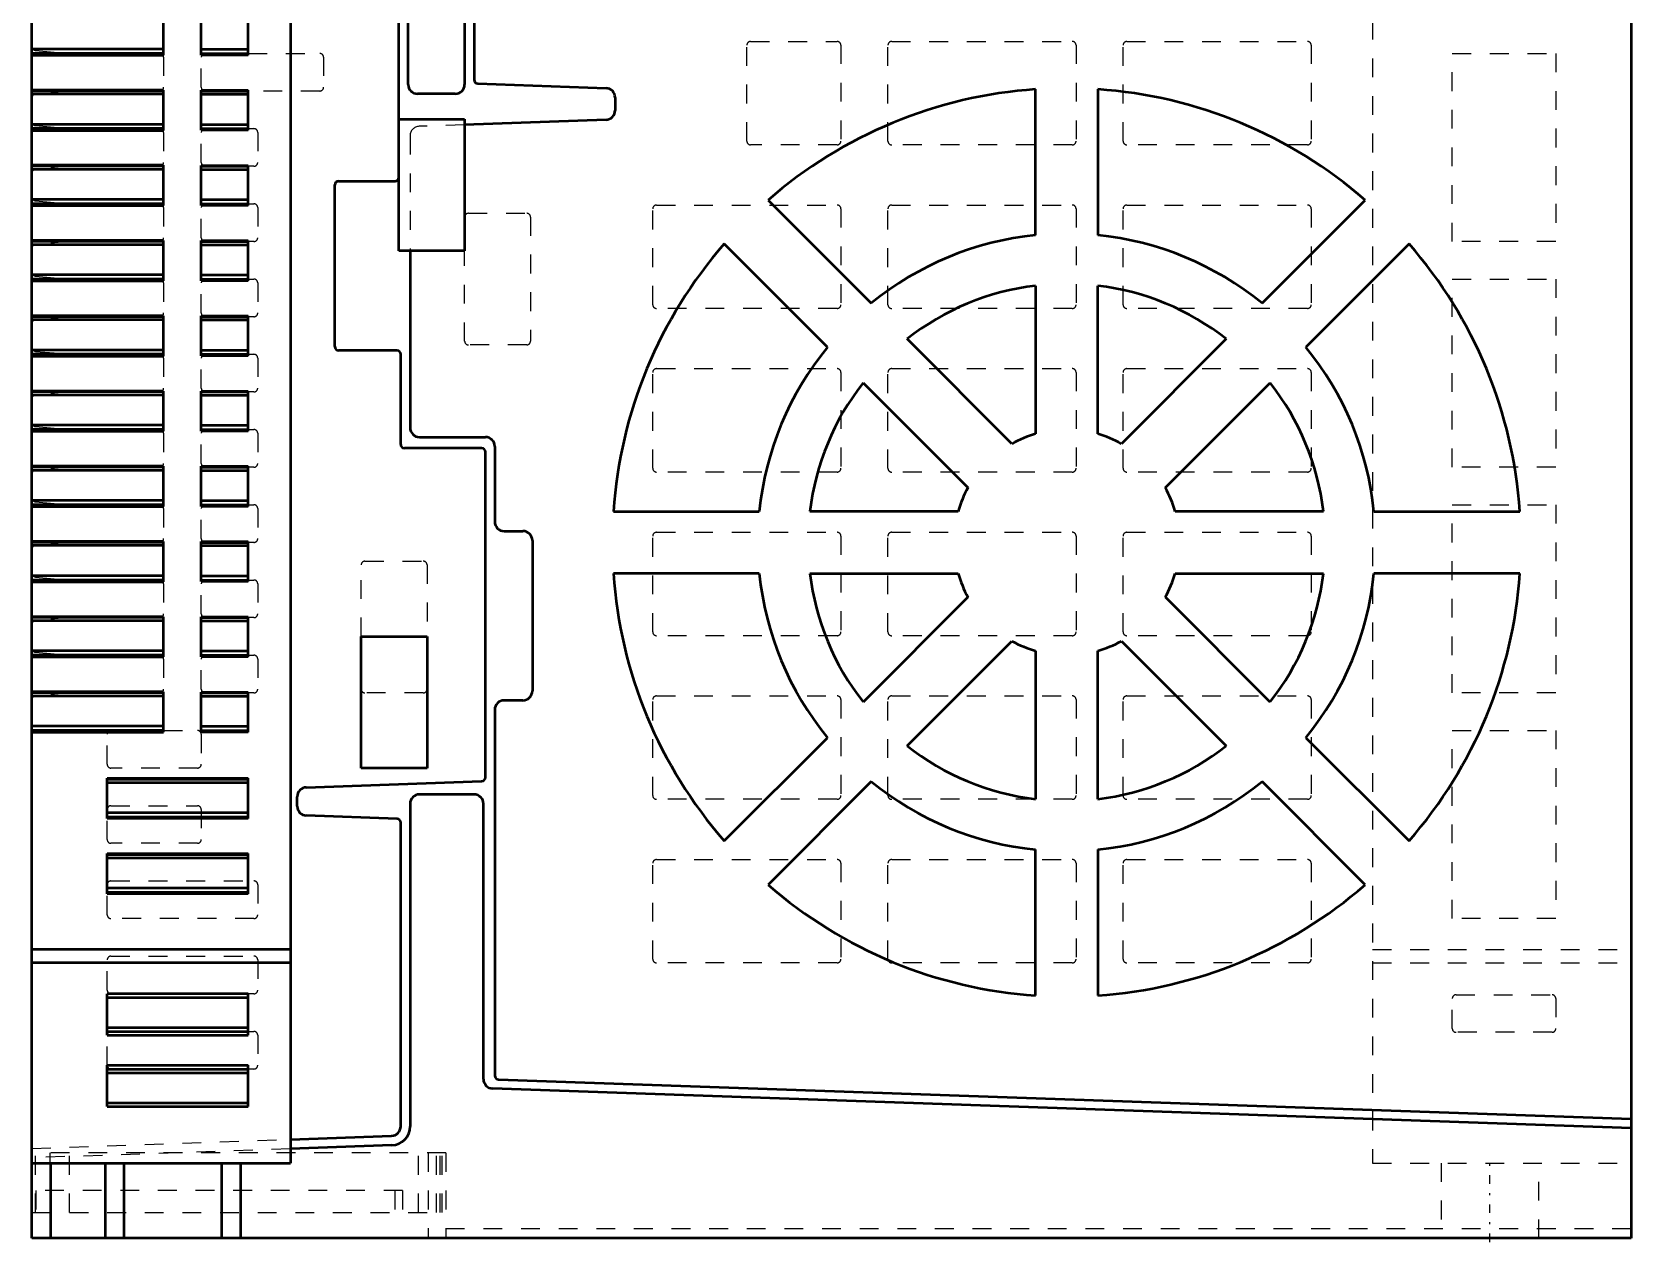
# Model space of a CAD drawing. Header units: millimetres. Extents: x 0 to 305, y 0 to 394.
# Drawn here: x 3.9 to 88.9, y 0 to 64.3 of the extents above; entities that cross this region are included whole.
import ezdxf

# ---------------------------------------------------------------- set-up
doc = ezdxf.new("R2010")
doc.units = ezdxf.units.MM
doc.linetypes.add('Center', pattern=[1.5, 0.45, -0.5, 0.05, -0.5])
doc.linetypes.add('Dashed', pattern=[2, 1, -1])
for name, color, linetype, lineweight in [('AM_4', 7, 'Continuous', 50), ('AM_6', 2, 'Continuous', 35), ('AM_7', 7, 'Center', 25), ('AM_9', 6, 'Dashed', 25)]:
    doc.layers.add(name, color=color, linetype=linetype, lineweight=lineweight)

# ---------------------------------------------------------------- blocks, each defined once
blk = doc.blocks.new('2_MDDLN45SF_5_in_MDDLN45SF_1100')
at = {"layer": 'AM_4'}
for p, q in [((3.866, 0.2), (3.866, 153.5)), ((88.866, 145.3), (88.866, 0.2)), ((17.603, 100.934), (17.603, 4.2)), ((23.866, 61.55), (23.866, 72.354)), ((23.366, 52.7), (23.366, 71.964)), ((26.866, 71.55), (26.866, 61.55)), ((27.366, 70.85), (27.366, 61.793)), ((10.866, 63.108), (10.866, 65.25)), ((12.866, 63.114), (12.866, 65.245)), ((15.366, 63.114), (15.366, 65.245)), ((10.866, 63.428), (3.866, 63.428)), ((10.866, 63.2), (3.866, 63.2)), ((3.866, 63.108), (10.866, 63.108)), ((12.866, 63.428), (15.366, 63.428)), ((12.866, 63.2), (15.366, 63.2)), ((15.366, 63.114), (12.866, 63.114)), ((10.866, 61.25), (3.866, 61.25)), ((10.866, 59.108), (10.866, 61.25)), ((12.866, 59.114), (12.866, 61.245)), ((12.866, 61.245), (15.366, 61.245)), ((15.366, 59.114), (15.366, 61.245)), ((27.559, 61.593), (34.384, 61.355)), ((57.216, 53.537), (57.216, 61.294)), ((60.516, 61.294), (60.516, 53.537)), ((10.866, 61.2), (3.866, 61.2)), ((10.866, 61.028), (3.866, 61.028)), ((12.866, 61.2), (15.366, 61.2)), ((12.866, 61.028), (15.366, 61.028)), ((26.366, 61.05), (24.366, 61.05)), ((34.866, 60.855), (34.866, 60.17)), ((23.366, 59.7), (26.866, 59.7)), ((26.866, 59.7), (26.866, 52.7)), ((34.384, 59.67), (26.866, 59.408)), ((10.866, 59.428), (3.866, 59.428)), ((10.866, 59.2), (3.866, 59.2)), ((3.866, 59.108), (10.866, 59.108)), ((12.866, 59.428), (15.366, 59.428)), ((12.866, 59.2), (15.366, 59.2)), ((15.366, 59.114), (12.866, 59.114)), ((10.866, 57.25), (3.866, 57.25)), ((10.866, 57.2), (3.866, 57.2)), ((10.866, 57.028), (3.866, 57.028)), ((10.866, 55.108), (10.866, 57.25)), ((12.866, 55.114), (12.866, 57.245)), ((12.866, 57.245), (15.366, 57.245)), ((12.866, 57.2), (15.366, 57.2)), ((12.866, 57.028), (15.366, 57.028)), ((15.366, 55.114), (15.366, 57.245)), ((19.966, 47.61), (19.966, 56.21)), ((20.166, 56.41), (23.166, 56.41)), ((10.866, 55.428), (3.866, 55.428)), ((12.866, 55.428), (15.366, 55.428)), ((42.996, 55.403), (48.481, 49.919)), ((69.251, 49.919), (74.736, 55.403)), ((10.866, 55.2), (3.866, 55.2)), ((3.866, 55.108), (10.866, 55.108)), ((12.866, 55.2), (15.366, 55.2)), ((15.366, 55.114), (12.866, 55.114)), ((10.866, 53.25), (3.866, 53.25)), ((10.866, 53.2), (3.866, 53.2)), ((10.866, 53.028), (3.866, 53.028)), ((10.866, 51.108), (10.866, 53.25)), ((12.866, 51.114), (12.866, 53.245)), ((12.866, 53.245), (15.366, 53.245)), ((12.866, 53.2), (15.366, 53.2)), ((12.866, 53.028), (15.366, 53.028)), ((15.366, 51.114), (15.366, 53.245)), ((46.148, 47.585), (40.663, 53.07)), ((77.07, 53.07), (71.585, 47.585)), ((26.866, 52.7), (23.366, 52.7)), ((23.966, 52.7), (23.966, 43.3)), ((10.866, 51.428), (3.866, 51.428)), ((10.866, 51.2), (3.866, 51.2)), ((3.866, 51.108), (10.866, 51.108)), ((12.866, 51.428), (15.366, 51.428)), ((12.866, 51.2), (15.366, 51.2)), ((15.366, 51.114), (12.866, 51.114)), ((57.216, 50.851), (57.216, 42.969)), ((60.516, 42.969), (60.516, 50.851)), ((10.866, 49.25), (3.866, 49.25)), ((10.866, 49.2), (3.866, 49.2)), ((10.866, 49.028), (3.866, 49.028)), ((10.866, 47.108), (10.866, 49.25)), ((12.866, 47.114), (12.866, 49.245)), ((12.866, 49.245), (15.366, 49.245)), ((12.866, 49.2), (15.366, 49.2)), ((12.866, 49.028), (15.366, 49.028)), ((15.366, 47.114), (15.366, 49.245)), ((55.954, 42.446), (50.381, 48.019)), ((67.352, 48.019), (61.779, 42.446)), ((10.866, 47.428), (3.866, 47.428)), ((10.866, 47.2), (3.866, 47.2)), ((3.866, 47.108), (10.866, 47.108)), ((12.866, 47.428), (15.366, 47.428)), ((12.866, 47.2), (15.366, 47.2)), ((15.366, 47.114), (12.866, 47.114)), ((23.266, 47.41), (20.166, 47.41)), ((23.466, 42.41), (23.466, 47.21)), ((10.866, 45.25), (3.866, 45.25)), ((10.866, 45.2), (3.866, 45.2)), ((10.866, 43.108), (10.866, 45.25)), ((12.866, 43.114), (12.866, 45.245)), ((12.866, 45.245), (15.366, 45.245)), ((12.866, 45.2), (15.366, 45.2)), ((15.366, 43.114), (15.366, 45.245)), ((48.047, 45.686), (53.62, 40.112)), ((64.112, 40.112), (69.685, 45.686)), ((10.866, 45.028), (3.866, 45.028)), ((12.866, 45.028), (15.366, 45.028)), ((10.866, 43.428), (3.866, 43.428)), ((12.866, 43.428), (15.366, 43.428)), ((10.866, 43.2), (3.866, 43.2)), ((3.866, 43.108), (10.866, 43.108)), ((12.866, 43.2), (15.366, 43.2)), ((15.366, 43.114), (12.866, 43.114)), ((24.466, 42.8), (27.966, 42.8)), ((27.766, 42.21), (23.666, 42.21)), ((27.966, 24.7), (27.966, 42.01)), ((28.466, 42.3), (28.466, 38.3)), ((10.866, 41.25), (3.866, 41.25)), ((10.866, 41.2), (3.866, 41.2)), ((10.866, 41.028), (3.866, 41.028)), ((10.866, 39.108), (10.866, 41.25)), ((12.866, 39.114), (12.866, 41.245)), ((12.866, 41.245), (15.366, 41.245)), ((12.866, 41.2), (15.366, 41.2)), ((12.866, 41.028), (15.366, 41.028)), ((15.366, 39.114), (15.366, 41.245)), ((10.866, 39.428), (3.866, 39.428)), ((10.866, 39.2), (3.866, 39.2)), ((3.866, 39.108), (10.866, 39.108)), ((12.866, 39.428), (15.366, 39.428)), ((12.866, 39.2), (15.366, 39.2)), ((15.366, 39.114), (12.866, 39.114)), ((34.773, 38.85), (42.529, 38.85)), ((53.098, 38.85), (45.216, 38.85)), ((72.517, 38.85), (64.635, 38.85)), ((75.203, 38.85), (82.96, 38.85)), ((28.966, 37.8), (29.966, 37.8)), ((10.866, 37.25), (3.866, 37.25)), ((10.866, 37.2), (3.866, 37.2)), ((10.866, 37.028), (3.866, 37.028)), ((10.866, 35.108), (10.866, 37.25)), ((12.866, 35.114), (12.866, 37.245)), ((12.866, 37.245), (15.366, 37.245)), ((12.866, 37.2), (15.366, 37.2)), ((12.866, 37.028), (15.366, 37.028)), ((15.366, 35.114), (15.366, 37.245)), ((30.466, 37.3), (30.466, 29.3)), ((10.866, 35.428), (3.866, 35.428)), ((10.866, 35.2), (3.866, 35.2)), ((3.866, 35.108), (10.866, 35.108)), ((12.866, 35.428), (15.366, 35.428)), ((12.866, 35.2), (15.366, 35.2)), ((15.366, 35.114), (12.866, 35.114)), ((42.529, 35.55), (34.773, 35.55)), ((45.216, 35.55), (53.098, 35.55)), ((64.635, 35.55), (72.517, 35.55)), ((82.96, 35.55), (75.203, 35.55)), ((53.62, 34.288), (48.047, 28.714)), ((69.685, 28.714), (64.112, 34.288)), ((10.866, 33.25), (3.866, 33.25)), ((10.866, 33.2), (3.866, 33.2)), ((10.866, 31.108), (10.866, 33.25)), ((12.866, 31.114), (12.866, 33.245)), ((12.866, 33.245), (15.366, 33.245)), ((12.866, 33.2), (15.366, 33.2)), ((15.366, 31.114), (15.366, 33.245)), ((10.866, 33.028), (3.866, 33.028)), ((12.866, 33.028), (15.366, 33.028)), ((21.366, 25.2), (21.366, 32.2)), ((21.366, 32.2), (24.866, 32.2)), ((24.866, 32.2), (24.866, 25.2)), ((50.381, 26.381), (55.954, 31.954)), ((61.779, 31.954), (67.352, 26.381)), ((10.866, 31.428), (3.866, 31.428)), ((10.866, 31.2), (3.866, 31.2)), ((3.866, 31.108), (10.866, 31.108)), ((12.866, 31.428), (15.366, 31.428)), ((12.866, 31.2), (15.366, 31.2)), ((15.366, 31.114), (12.866, 31.114)), ((57.216, 31.431), (57.216, 23.549)), ((60.516, 23.549), (60.516, 31.431)), ((10.866, 29.25), (3.866, 29.25)), ((10.866, 29.2), (3.866, 29.2)), ((10.866, 29.028), (3.866, 29.028)), ((10.866, 27.108), (10.866, 29.25)), ((12.866, 27.114), (12.866, 29.245)), ((12.866, 29.245), (15.366, 29.245)), ((12.866, 29.2), (15.366, 29.2)), ((12.866, 29.028), (15.366, 29.028)), ((15.366, 27.114), (15.366, 29.245)), ((28.466, 28.3), (28.466, 8.85)), ((29.966, 28.8), (28.966, 28.8)), ((10.866, 27.428), (3.866, 27.428)), ((12.866, 27.428), (15.366, 27.428)), ((10.866, 27.2), (3.866, 27.2)), ((3.866, 27.108), (10.866, 27.108)), ((12.866, 27.2), (15.366, 27.2)), ((15.366, 27.114), (12.866, 27.114)), ((40.663, 21.33), (46.148, 26.815)), ((71.585, 26.815), (77.07, 21.33)), ((7.866, 22.514), (7.866, 24.656)), ((7.866, 24.656), (15.366, 24.656)), ((15.366, 22.514), (15.366, 24.656)), ((24.866, 25.2), (21.366, 25.2)), ((7.866, 24.606), (15.366, 24.606)), ((7.866, 24.434), (15.366, 24.434)), ((18.449, 24.175), (27.766, 24.5)), ((48.481, 24.481), (42.996, 18.997)), ((74.736, 18.997), (69.251, 24.481)), ((17.966, 23.175), (17.966, 23.675)), ((23.966, 23.3), (23.966, 6.146)), ((27.366, 23.8), (24.466, 23.8)), ((27.866, 8.66), (27.866, 23.3)), ((7.866, 22.834), (15.366, 22.834)), ((7.866, 22.606), (15.366, 22.606)), ((15.366, 22.514), (7.866, 22.514)), ((23.273, 22.507), (18.449, 22.675)), ((23.466, 6.146), (23.466, 22.307)), ((7.866, 18.514), (7.866, 20.656)), ((7.866, 20.656), (15.366, 20.656)), ((7.866, 20.606), (15.366, 20.606)), ((7.866, 20.434), (15.366, 20.434)), ((15.366, 18.514), (15.366, 20.656)), ((57.216, 13.106), (57.216, 20.863)), ((60.516, 20.863), (60.516, 13.106)), ((7.866, 18.834), (15.366, 18.834)), ((7.866, 18.606), (15.366, 18.606)), ((15.366, 18.514), (7.866, 18.514)), ((17.603, 15.546), (3.866, 15.546)), ((17.603, 14.85), (3.866, 14.85)), ((7.866, 11), (7.866, 13.2)), ((15.366, 13.2), (7.866, 13.2)), ((7.866, 13), (15.366, 13)), ((15.366, 11), (15.366, 13.2)), ((7.866, 11.4), (15.366, 11.4)), ((7.866, 11.2), (15.366, 11.2)), ((7.866, 11), (15.366, 11)), ((7.866, 7.2), (7.866, 9.4)), ((7.866, 9.4), (15.366, 9.4)), ((15.366, 7.2), (15.366, 9.4)), ((7.866, 9.2), (15.366, 9.2)), ((7.866, 9), (15.366, 9)), ((28.666, 8.65), (88.866, 6.548)), ((88.866, 6.047), (28.349, 8.161)), ((7.866, 7.4), (15.366, 7.4)), ((7.866, 7.2), (15.366, 7.2)), ((17.603, 5.458), (22.984, 5.646)), ((23.001, 5.146), (17.603, 4.958)), ((3.866, 4.2), (17.603, 4.2)), ((4.866, 0.2), (4.866, 4.2)), ((7.766, 0.2), (7.766, 4.2)), ((8.766, 0.2), (8.766, 4.2)), ((13.966, 0.2), (13.966, 4.2)), ((14.966, 0.2), (14.966, 4.2)), ((88.866, 0.2), (3.866, 0.2))]:
    blk.add_line(p, q, dxfattribs=at)
for centre, radius, start, end in [((24.366, 61.55), 0.5, 180, 270), ((26.366, 61.55), 0.5, 270, 0), ((27.566, 61.793), 0.2, 180, 268), ((34.366, 60.855), 0.5, 0, 88), ((58.866, 37.2), 24.15, 93.91767, 131.08233), ((58.866, 37.2), 24.15, 48.91767, 86.08233), ((34.366, 60.17), 0.5, 272, 0), ((20.166, 56.21), 0.2, 90, 180), ((23.166, 56.61), 0.2, 270, 0), ((58.866, 37.2), 24.15, 138.91767, 176.08233), ((58.866, 37.2), 16.42, 95.76723, 129.23277), ((58.866, 37.2), 16.42, 50.76723, 84.23277), ((58.866, 37.2), 24.15, 3.91767, 41.08233), ((58.866, 37.2), 13.75, 96.8921, 128.1079), ((58.866, 37.2), 13.75, 51.8921, 83.1079), ((20.166, 47.61), 0.2, 180, 270), ((23.266, 47.21), 0.2, 0, 90), ((58.866, 37.2), 16.42, 140.76723, 174.23277), ((58.866, 37.2), 16.42, 5.76723, 39.23277), ((58.866, 37.2), 13.75, 141.8921, 173.1079), ((58.866, 37.2), 13.75, 6.8921, 38.1079), ((24.466, 43.3), 0.5, 180, 270), ((27.966, 42.3), 0.5, 0, 90), ((58.866, 37.2), 6, 105.96201, 119.03799), ((58.866, 37.2), 6, 60.96201, 74.03799), ((23.666, 42.41), 0.2, 180, 270), ((27.766, 42.01), 0.2, 0, 90), ((58.866, 37.2), 6, 150.96201, 164.03799), ((58.866, 37.2), 6, 15.96201, 29.03799), ((28.966, 38.3), 0.5, 180, 270), ((29.966, 37.3), 0.5, 0, 90), ((58.866, 37.2), 24.15, 183.91767, 221.08233), ((58.866, 37.2), 16.42, 185.76723, 219.23277), ((58.866, 37.2), 13.75, 186.8921, 218.1079), ((58.866, 37.2), 6, 195.96201, 209.03799), ((58.866, 37.2), 6, 330.96201, 344.03799), ((58.866, 37.2), 13.75, 321.8921, 353.1079), ((58.866, 37.2), 16.42, 320.76723, 354.23277), ((58.866, 37.2), 24.15, 318.91767, 356.08233), ((58.866, 37.2), 6, 240.96201, 254.03799), ((58.866, 37.2), 6, 285.96201, 299.03799), ((29.966, 29.3), 0.5, 270, 0), ((28.966, 28.3), 0.5, 90, 180), ((58.866, 37.2), 13.75, 231.8921, 263.1079), ((58.866, 37.2), 13.75, 276.8921, 308.1079), ((27.766, 24.7), 0.2, 270, 0), ((18.466, 23.675), 0.5, 92, 180), ((58.866, 37.2), 16.42, 230.76723, 264.23277), ((58.866, 37.2), 16.42, 275.76723, 309.23277), ((18.466, 23.175), 0.5, 180, 268), ((24.466, 23.3), 0.5, 90, 180), ((27.366, 23.3), 0.5, 0, 90), ((23.266, 22.307), 0.2, 0, 88), ((58.866, 37.2), 24.15, 228.91767, 266.08233), ((58.866, 37.2), 24.15, 273.91767, 311.08233), ((28.366, 8.66), 0.5, 180, 268), ((28.666, 8.85), 0.2, 180, 270), ((22.966, 6.146), 0.5, 272, 0), ((22.966, 6.146), 1, 272, 0)]:
    blk.add_arc(centre, radius, start, end, dxfattribs=at)
at = {"layer": 'AM_7'}
blk.add_line((81.366, 0), (81.366, 4.4), dxfattribs=at)
at = {"layer": 'AM_9'}
for p, q in [((75.129, 100.934), (75.129, 4.2)), ((42.066, 63.839), (46.666, 63.839)), ((49.566, 63.839), (59.166, 63.839)), ((62.066, 63.839), (71.666, 63.839)), ((4.049, 63.359), (5.866, 63.2)), ((10.866, 63), (10.866, 61.4)), ((12.866, 61.4), (12.866, 63)), ((15.366, 63.2), (19.166, 63.2)), ((19.366, 63), (19.366, 61.4)), ((41.866, 58.539), (41.866, 63.639)), ((46.866, 63.639), (46.866, 58.539)), ((49.366, 58.539), (49.366, 63.639)), ((59.366, 63.639), (59.366, 58.539)), ((61.866, 58.539), (61.866, 63.639)), ((71.866, 63.639), (71.866, 58.539)), ((79.366, 53.2), (79.366, 63.2)), ((79.366, 63.2), (84.866, 63.2)), ((84.866, 63.2), (84.866, 53.2)), ((5.866, 61.2), (4.049, 61.041)), ((19.166, 61.2), (15.366, 61.2)), ((4.049, 59.359), (5.866, 59.2)), ((10.866, 59), (10.866, 57.4)), ((12.866, 57.4), (12.866, 59)), ((15.366, 59.2), (15.666, 59.2)), ((15.866, 59), (15.866, 57.4)), ((23.966, 58.824), (23.966, 52.7)), ((26.866, 59.408), (24.449, 59.324)), ((46.666, 58.339), (42.066, 58.339)), ((59.166, 58.339), (49.566, 58.339)), ((71.666, 58.339), (62.066, 58.339)), ((5.866, 57.2), (4.049, 57.041)), ((15.666, 57.2), (15.366, 57.2)), ((4.049, 55.359), (5.866, 55.2)), ((10.866, 55), (10.866, 53.4)), ((12.866, 53.4), (12.866, 55)), ((15.366, 55.2), (15.666, 55.2)), ((15.866, 55), (15.866, 53.4)), ((27.066, 54.7), (30.166, 54.7)), ((30.366, 54.5), (30.366, 47.9)), ((36.866, 49.839), (36.866, 54.939)), ((37.066, 55.139), (46.666, 55.139)), ((46.866, 54.939), (46.866, 49.839)), ((49.366, 49.839), (49.366, 54.939)), ((49.566, 55.139), (59.166, 55.139)), ((59.366, 54.939), (59.366, 49.839)), ((61.866, 49.839), (61.866, 54.939)), ((62.066, 55.139), (71.666, 55.139)), ((71.866, 54.939), (71.866, 49.839)), ((5.866, 53.2), (4.049, 53.041)), ((15.666, 53.2), (15.366, 53.2)), ((84.866, 53.2), (79.366, 53.2)), ((26.866, 47.9), (26.866, 52.7)), ((4.049, 51.359), (5.866, 51.2)), ((10.866, 51), (10.866, 49.4)), ((12.866, 49.4), (12.866, 51)), ((15.366, 51.2), (15.666, 51.2)), ((15.866, 51), (15.866, 49.4)), ((79.366, 51.2), (84.866, 51.2)), ((79.366, 41.2), (79.366, 51.2)), ((84.866, 51.2), (84.866, 41.2)), ((46.666, 49.639), (37.066, 49.639)), ((59.166, 49.639), (49.566, 49.639)), ((71.666, 49.639), (62.066, 49.639)), ((5.866, 49.2), (4.049, 49.041)), ((15.666, 49.2), (15.366, 49.2)), ((30.166, 47.7), (27.066, 47.7)), ((4.049, 47.359), (5.866, 47.2)), ((10.866, 47), (10.866, 45.4)), ((12.866, 45.4), (12.866, 47)), ((15.366, 47.2), (15.666, 47.2)), ((15.866, 47), (15.866, 45.4)), ((36.866, 41.139), (36.866, 46.239)), ((37.066, 46.439), (46.666, 46.439)), ((46.866, 46.239), (46.866, 41.139)), ((49.366, 41.139), (49.366, 46.239)), ((49.566, 46.439), (59.166, 46.439)), ((59.366, 46.239), (59.366, 41.139)), ((61.866, 41.139), (61.866, 46.239)), ((62.066, 46.439), (71.666, 46.439)), ((71.866, 46.239), (71.866, 41.139)), ((5.866, 45.2), (4.049, 45.041)), ((15.666, 45.2), (15.366, 45.2)), ((4.049, 43.359), (5.866, 43.2)), ((10.866, 43), (10.866, 41.4)), ((12.866, 41.4), (12.866, 43)), ((15.366, 43.2), (15.666, 43.2)), ((15.866, 43), (15.866, 41.4)), ((5.866, 41.2), (4.049, 41.041)), ((15.666, 41.2), (15.366, 41.2)), ((46.666, 40.939), (37.066, 40.939)), ((59.166, 40.939), (49.566, 40.939)), ((71.666, 40.939), (62.066, 40.939)), ((84.866, 41.2), (79.366, 41.2)), ((4.049, 39.359), (5.866, 39.2)), ((15.366, 39.2), (15.666, 39.2)), ((79.366, 29.2), (79.366, 39.2)), ((79.366, 39.2), (84.866, 39.2)), ((84.866, 39.2), (84.866, 29.2)), ((10.866, 39), (10.866, 37.4)), ((12.866, 37.4), (12.866, 39)), ((15.866, 39), (15.866, 37.4)), ((36.866, 32.439), (36.866, 37.539)), ((37.066, 37.739), (46.666, 37.739)), ((46.866, 37.539), (46.866, 32.439)), ((49.366, 32.439), (49.366, 37.539)), ((49.566, 37.739), (59.166, 37.739)), ((59.366, 37.539), (59.366, 32.439)), ((61.866, 32.439), (61.866, 37.539)), ((62.066, 37.739), (71.666, 37.739)), ((71.866, 37.539), (71.866, 32.439)), ((5.866, 37.2), (4.049, 37.041)), ((15.666, 37.2), (15.366, 37.2)), ((21.366, 32.2), (21.366, 36)), ((21.566, 36.2), (24.666, 36.2)), ((24.866, 36), (24.866, 32.2)), ((4.049, 35.359), (5.866, 35.2)), ((10.866, 35), (10.866, 33.4)), ((12.866, 33.4), (12.866, 35)), ((15.366, 35.2), (15.666, 35.2)), ((15.866, 35), (15.866, 33.4)), ((5.866, 33.2), (4.049, 33.041)), ((15.666, 33.2), (15.366, 33.2)), ((46.666, 32.239), (37.066, 32.239)), ((59.166, 32.239), (49.566, 32.239)), ((71.666, 32.239), (62.066, 32.239)), ((4.049, 31.359), (5.866, 31.2)), ((10.866, 31), (10.866, 29.4)), ((12.866, 29.4), (12.866, 31)), ((15.366, 31.2), (15.666, 31.2)), ((15.866, 31), (15.866, 29.4)), ((5.866, 29.2), (4.049, 29.041)), ((15.666, 29.2), (15.366, 29.2)), ((24.666, 29.2), (21.566, 29.2)), ((37.066, 29.039), (46.666, 29.039)), ((49.566, 29.039), (59.166, 29.039)), ((62.066, 29.039), (71.666, 29.039)), ((84.866, 29.2), (79.366, 29.2)), ((36.866, 23.739), (36.866, 28.839)), ((46.866, 28.839), (46.866, 23.739)), ((49.366, 23.739), (49.366, 28.839)), ((59.366, 28.839), (59.366, 23.739)), ((61.866, 23.739), (61.866, 28.839)), ((71.866, 28.839), (71.866, 23.739)), ((10.866, 27.2), (12.666, 27.2)), ((7.866, 25.4), (7.866, 27)), ((12.866, 27), (12.866, 25.4)), ((79.366, 17.2), (79.366, 27.2)), ((79.366, 27.2), (84.866, 27.2)), ((84.866, 27.2), (84.866, 17.2)), ((12.666, 25.2), (8.066, 25.2)), ((8.066, 23.2), (12.666, 23.2)), ((12.866, 23), (12.866, 21.4)), ((46.666, 23.539), (37.066, 23.539)), ((59.166, 23.539), (49.566, 23.539)), ((71.666, 23.539), (62.066, 23.539)), ((7.866, 21.4), (7.866, 22.514)), ((12.666, 21.2), (8.066, 21.2)), ((36.866, 15.039), (36.866, 20.139)), ((37.066, 20.339), (46.666, 20.339)), ((46.866, 20.139), (46.866, 15.039)), ((49.366, 15.039), (49.366, 20.139)), ((49.566, 20.339), (59.166, 20.339)), ((59.366, 20.139), (59.366, 15.039)), ((61.866, 15.039), (61.866, 20.139)), ((62.066, 20.339), (71.666, 20.339)), ((71.866, 20.139), (71.866, 15.039)), ((8.066, 19.2), (15.666, 19.2)), ((15.866, 19), (15.866, 17.4)), ((7.866, 17.4), (7.866, 18.514)), ((15.666, 17.2), (8.066, 17.2)), ((84.866, 17.2), (79.366, 17.2)), ((75.129, 15.546), (88.866, 15.546)), ((7.866, 13.4), (7.866, 15)), ((8.066, 15.2), (15.666, 15.2)), ((15.866, 15), (15.866, 13.4)), ((46.666, 14.839), (37.066, 14.839)), ((59.166, 14.839), (49.566, 14.839)), ((71.666, 14.839), (62.066, 14.839)), ((75.129, 14.85), (88.866, 14.85)), ((15.666, 13.2), (15.366, 13.2)), ((79.366, 11.35), (79.366, 12.95)), ((79.566, 13.15), (84.666, 13.15)), ((84.866, 12.95), (84.866, 11.35)), ((15.366, 11.2), (15.666, 11.2)), ((84.666, 11.15), (79.566, 11.15)), ((7.866, 9.4), (7.866, 11)), ((15.866, 11), (15.866, 9.4)), ((15.666, 9.2), (15.366, 9.2)), ((3.866, 4.978), (17.603, 5.458)), ((17.603, 4.958), (3.866, 4.478)), ((25.866, 4.735), (3.866, 4.735)), ((4.049, 1.578), (4.049, 4.735)), ((4.814, 4.735), (4.814, 0.2)), ((5.866, 1.578), (5.866, 4.735)), ((24.419, 1.578), (24.419, 4.735)), ((24.919, 4.735), (24.919, 0.2)), ((25.366, 1.578), (25.366, 4.735)), ((25.566, 1.578), (25.566, 4.735)), ((25.666, 1.578), (25.666, 4.735)), ((25.866, 4.735), (25.866, 0.2)), ((75.129, 4.2), (88.866, 4.2)), ((78.766, 4.2), (78.766, 0.2)), ((83.966, 0.2), (83.966, 4.2)), ((23.563, 2.733), (3.866, 2.733)), ((4.066, 2.733), (4.066, 1.578)), ((23.163, 2.733), (23.163, 1.578)), ((23.563, 2.733), (23.563, 1.578)), ((3.866, 1.578), (25.866, 1.578)), ((88.866, 0.7), (25.866, 0.7))]:
    blk.add_line(p, q, dxfattribs=at)
for centre, radius, start, end in [((42.066, 63.639), 0.2, 90, 180), ((46.666, 63.639), 0.2, 0, 90), ((49.566, 63.639), 0.2, 90, 180), ((59.166, 63.639), 0.2, 0.0001, 90), ((62.066, 63.639), 0.2, 90, 180), ((71.666, 63.639), 0.2, 0.0001, 90), ((4.066, 63.558), 0.2, 180, 265), ((10.666, 63), 0.2, 0, 90), ((13.066, 63), 0.2, 90, 180), ((19.166, 63), 0.2, 0, 90), ((10.666, 61.4), 0.2, 270, 0), ((13.066, 61.4), 0.2, 180, 270), ((19.166, 61.4), 0.2, 270, 0), ((4.066, 60.842), 0.2, 95, 180), ((4.066, 59.558), 0.2, 180, 265), ((10.666, 59), 0.2, 0, 90), ((13.066, 59), 0.2, 90, 180), ((15.666, 59), 0.2, 0, 90), ((24.466, 58.824), 0.5, 92, 180), ((42.066, 58.539), 0.2, 180, 270), ((46.666, 58.539), 0.2, 270, 0), ((49.566, 58.539), 0.2, 180, 270), ((59.166, 58.539), 0.2, 270, 0), ((62.066, 58.539), 0.2, 180, 270), ((71.666, 58.539), 0.2, 270, 0), ((4.066, 56.842), 0.2, 95, 180), ((10.666, 57.4), 0.2, 270, 0), ((13.066, 57.4), 0.2, 180, 270), ((15.666, 57.4), 0.2, 270, 0), ((4.066, 55.558), 0.2, 180, 265), ((10.666, 55), 0.2, 0, 90), ((13.066, 55), 0.2, 90, 180), ((15.666, 55), 0.2, 0, 90), ((27.066, 54.5), 0.2, 90, 180), ((30.166, 54.5), 0.2, 0, 90), ((37.066, 54.939), 0.2, 90, 180), ((46.666, 54.939), 0.2, 0.0001, 90), ((49.566, 54.939), 0.2, 90, 180), ((59.166, 54.939), 0.2, 0.0001, 90), ((62.066, 54.939), 0.2, 90, 180), ((71.666, 54.939), 0.2, 0.0001, 90), ((4.066, 52.842), 0.2, 95, 180), ((10.666, 53.4), 0.2, 270, 0), ((13.066, 53.4), 0.2, 180, 270), ((15.666, 53.4), 0.2, 270, 0), ((4.066, 51.558), 0.2, 180, 265), ((10.666, 51), 0.2, 0, 90), ((13.066, 51), 0.2, 90, 180), ((15.666, 51), 0.2, 0, 90), ((10.666, 49.4), 0.2, 270, 0), ((13.066, 49.4), 0.2, 180, 270), ((15.666, 49.4), 0.2, 270, 0), ((37.066, 49.839), 0.2, 180, 270), ((46.666, 49.839), 0.2, 270, 0), ((49.566, 49.839), 0.2, 180, 270), ((59.166, 49.839), 0.2, 270, 0), ((62.066, 49.839), 0.2, 180, 270), ((71.666, 49.839), 0.2, 270, 0), ((4.066, 48.842), 0.2, 95, 180), ((27.066, 47.9), 0.2, 180, 270), ((30.166, 47.9), 0.2, 270, 0), ((4.066, 47.558), 0.2, 180, 265), ((10.666, 47), 0.2, 0, 90), ((13.066, 47), 0.2, 90, 180), ((15.666, 47), 0.2, 0, 90), ((37.066, 46.239), 0.2, 90, 180), ((46.666, 46.239), 0.2, 0.0001, 90), ((49.566, 46.239), 0.2, 90, 180), ((59.166, 46.239), 0.2, 0.0001, 90), ((62.066, 46.239), 0.2, 90, 180), ((71.666, 46.239), 0.2, 0.0001, 90), ((10.666, 45.4), 0.2, 270, 0), ((13.066, 45.4), 0.2, 180, 270), ((15.666, 45.4), 0.2, 270, 0), ((4.066, 44.842), 0.2, 95, 180), ((4.066, 43.558), 0.2, 180, 265), ((10.666, 43), 0.2, 0, 90), ((13.066, 43), 0.2, 90, 180), ((15.666, 43), 0.2, 0, 90), ((4.066, 40.842), 0.2, 95, 180), ((10.666, 41.4), 0.2, 270, 0), ((13.066, 41.4), 0.2, 180, 270), ((15.666, 41.4), 0.2, 270, 0), ((37.066, 41.139), 0.2, 180, 270), ((46.666, 41.139), 0.2, 270, 0), ((49.566, 41.139), 0.2, 180, 270), ((59.166, 41.139), 0.2, 270, 0), ((62.066, 41.139), 0.2, 180, 270), ((71.666, 41.139), 0.2, 270, 0), ((4.066, 39.558), 0.2, 180, 265), ((10.666, 39), 0.2, 0, 90), ((13.066, 39), 0.2, 90, 180), ((15.666, 39), 0.2, 0, 90), ((10.666, 37.4), 0.2, 270, 0), ((13.066, 37.4), 0.2, 180, 270), ((15.666, 37.4), 0.2, 270, 0), ((37.066, 37.539), 0.2, 90, 180), ((46.666, 37.539), 0.2, 0.0001, 90), ((49.566, 37.539), 0.2, 90, 180), ((59.166, 37.539), 0.2, 0.0001, 90), ((62.066, 37.539), 0.2, 90, 180), ((71.666, 37.539), 0.2, 0.0001, 90), ((4.066, 36.842), 0.2, 95, 180), ((21.566, 36), 0.2, 90, 180), ((24.666, 36), 0.2, 0, 90), ((4.066, 35.558), 0.2, 180, 265), ((10.666, 35), 0.2, 0, 90), ((13.066, 35), 0.2, 90, 180), ((15.666, 35), 0.2, 0, 90), ((10.666, 33.4), 0.2, 270, 0), ((13.066, 33.4), 0.2, 180, 270), ((15.666, 33.4), 0.2, 270, 0), ((4.066, 32.842), 0.2, 95, 180), ((37.066, 32.439), 0.2, 180, 270), ((46.666, 32.439), 0.2, 270, 0), ((49.566, 32.439), 0.2, 180, 270), ((59.166, 32.439), 0.2, 270, 0), ((62.066, 32.439), 0.2, 180, 270), ((71.666, 32.439), 0.2, 270, 0), ((4.066, 31.558), 0.2, 180, 265), ((10.666, 31), 0.2, 0, 90), ((13.066, 31), 0.2, 90, 180), ((15.666, 31), 0.2, 0, 90), ((4.066, 28.842), 0.2, 95, 180), ((10.666, 29.4), 0.2, 270, 0), ((13.066, 29.4), 0.2, 180, 270), ((15.666, 29.4), 0.2, 270, 0), ((21.566, 29.4), 0.2, 180, 270), ((24.666, 29.4), 0.2, 270, 0), ((37.066, 28.839), 0.2, 90, 180), ((46.666, 28.839), 0.2, 0.0001, 90), ((49.566, 28.839), 0.2, 90, 180), ((59.166, 28.839), 0.2, 0.0001, 90), ((62.066, 28.839), 0.2, 90, 180), ((71.666, 28.839), 0.2, 0.0001, 90), ((8.066, 27), 0.2, 90, 180), ((12.666, 27), 0.2, 0.0001, 90), ((8.066, 25.4), 0.2, 180, 270), ((12.666, 25.4), 0.2, 270, 0), ((8.066, 23), 0.2, 90, 180), ((12.666, 23), 0.2, 0.0001, 90), ((37.066, 23.739), 0.2, 180, 270), ((46.666, 23.739), 0.2, 270, 0), ((49.566, 23.739), 0.2, 180, 270), ((59.166, 23.739), 0.2, 270, 0), ((62.066, 23.739), 0.2, 180, 270), ((71.666, 23.739), 0.2, 270, 0), ((8.066, 21.4), 0.2, 180, 270), ((12.666, 21.4), 0.2, 270, 0), ((37.066, 20.139), 0.2, 90, 180), ((46.666, 20.139), 0.2, 0.0001, 90), ((49.566, 20.139), 0.2, 90, 180), ((59.166, 20.139), 0.2, 0.0001, 90), ((62.066, 20.139), 0.2, 90, 180), ((71.666, 20.139), 0.2, 0.0001, 90), ((8.066, 19), 0.2, 90, 180), ((15.666, 19), 0.2, 0, 90), ((8.066, 17.4), 0.2, 180, 270), ((15.666, 17.4), 0.2, 270, 0), ((8.066, 15), 0.2, 90, 180), ((15.666, 15), 0.2, 0, 90), ((37.066, 15.039), 0.2, 180, 270), ((46.666, 15.039), 0.2, 270, 0), ((49.566, 15.039), 0.2, 180, 270), ((59.166, 15.039), 0.2, 270, 0), ((62.066, 15.039), 0.2, 180, 270), ((71.666, 15.039), 0.2, 270, 0), ((8.066, 13.4), 0.2, 180, 270), ((15.666, 13.4), 0.2, 270, 0), ((79.566, 12.95), 0.2, 90, 180), ((84.666, 12.95), 0.2, 0, 90), ((8.066, 11), 0.2, 90, 180), ((15.666, 11), 0.2, 0, 90), ((79.566, 11.35), 0.2, 180, 270), ((84.666, 11.35), 0.2, 270, 0), ((8.066, 9.4), 0.2, 180, 270), ((15.666, 9.4), 0.2, 270, 0)]:
    blk.add_arc(centre, radius, start, end, dxfattribs=at)
at = {"layer": 'AM_6', "flags": 8}
for tag, p in [('NN', (95.316, 194.889)), ('NT', (95.316, 194.389)), ('NB', (95.316, 193.889)), ('NBSYN', (95.316, 193.389)), ('LINA', (95.316, 192.889)), ('CNSORDERNO', (95.316, 192.389)), ('F', (95.316, 191.889)), ('MC', (95.316, 191.389)), ('PSV', (95.316, 190.889)), ('ES', (95.316, 190.389)), ('COMPANY', (95.316, 189.889))]:
    blk.add_attdef(tag, p, '', height=0.5, dxfattribs=at)
blk = doc.blocks.new('1_MDDLN45SF_1100')
blk.add_blockref('2_MDDLN45SF_5_in_MDDLN45SF_1100', (0, 0))
at = {"layer": 'AM_6', "flags": 8}
for tag, p in [('NN', (309.696, 394.38)), ('NT', (309.696, 393.88)), ('NB', (309.696, 393.38)), ('NBSYN', (309.696, 392.88)), ('LINA', (309.696, 392.38)), ('CNSORDERNO', (309.696, 391.88)), ('F', (309.696, 391.38)), ('MC', (309.696, 390.88)), ('PSV', (309.696, 390.38)), ('ES', (309.696, 389.88)), ('COMPANY', (309.696, 389.38))]:
    blk.add_attdef(tag, p, '', height=0.5, dxfattribs=at)

msp = doc.modelspace()

# ---------------------------------------------------------------- block references
msp.add_blockref('1_MDDLN45SF_1100', (0, 0))

doc.saveas('drawing.dxf')
